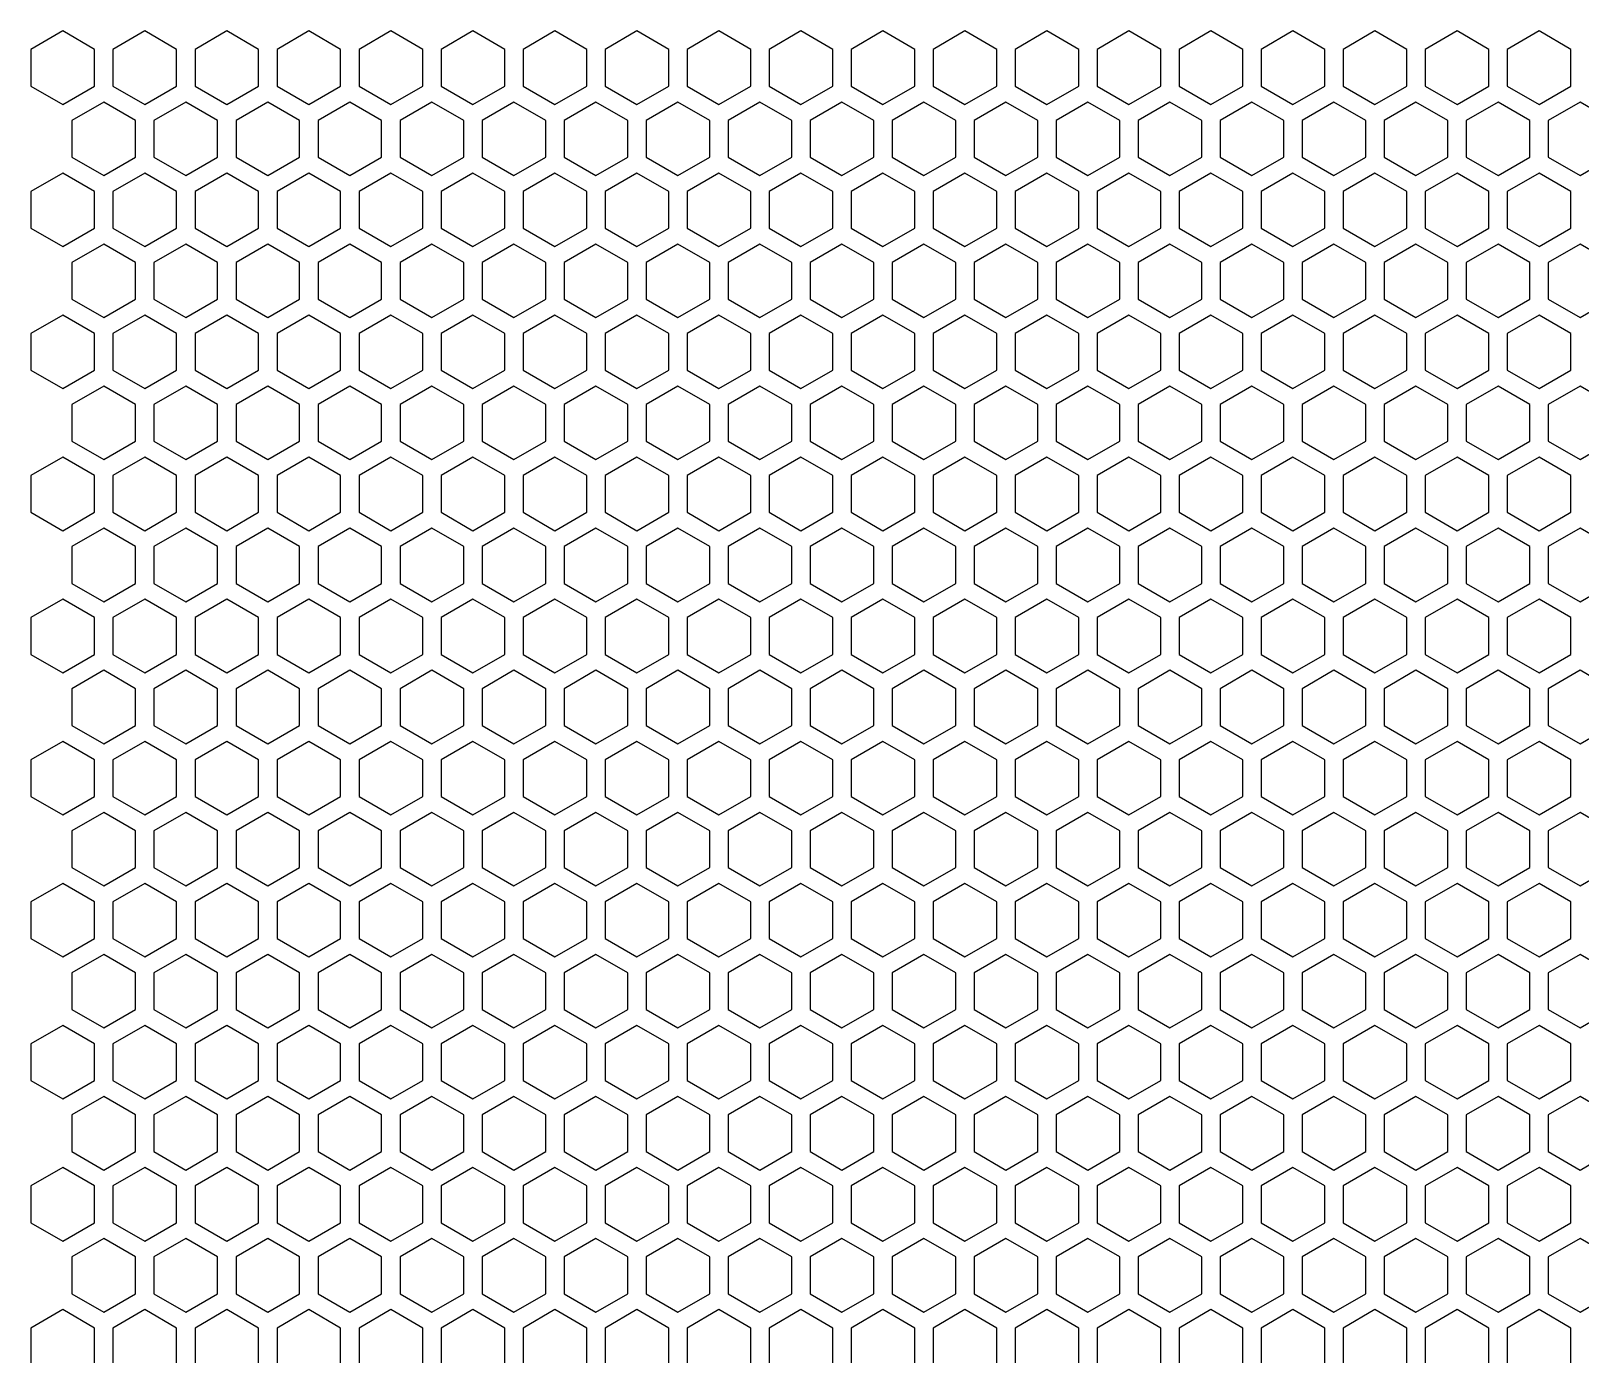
# Model space of a CAD drawing. Header units: millimetres. Extents: x -2 to 334, y -2 to 288.
# Drawn here: x -1.7 to 82.6, y 216.1 to 288.1 of the extents above; entities that cross this region are included whole.
import ezdxf

# ---------------------------------------------------------------- set-up
doc = ezdxf.new("R2010")
doc.units = ezdxf.units.MM
doc.layers.get('0').update_dxf_attribs({"linetype": 'CONTINUOUS'})

msp = doc.modelspace()

# ---------------------------------------------------------------- linework, layer by layer
for points in [[(1.732051, 287.08588), (0, 288.08588), (-1.732051, 287.08588), (-1.732051, 285.08588), (0, 284.08588), (1.732051, 285.08588)], [(6.196152, 287.08588), (4.464102, 288.08588), (2.732051, 287.08588), (2.732051, 285.08588), (4.464102, 284.08588), (6.196152, 285.08588)], [(10.660254, 287.08588), (8.928203, 288.08588), (7.196152, 287.08588), (7.196152, 285.08588), (8.928203, 284.08588), (10.660254, 285.08588)], [(15.124356, 287.08588), (13.392305, 288.08588), (11.660254, 287.08588), (11.660254, 285.08588), (13.392305, 284.08588), (15.124356, 285.08588)], [(19.588457, 287.08588), (17.856406, 288.08588), (16.124356, 287.08588), (16.124356, 285.08588), (17.856406, 284.08588), (19.588457, 285.08588)], [(24.052559, 287.08588), (22.320508, 288.08588), (20.588457, 287.08588), (20.588457, 285.08588), (22.320508, 284.08588), (24.052559, 285.08588)], [(28.51666, 287.08588), (26.78461, 288.08588), (25.052559, 287.08588), (25.052559, 285.08588), (26.78461, 284.08588), (28.51666, 285.08588)], [(32.980762, 287.08588), (31.248711, 288.08588), (29.51666, 287.08588), (29.51666, 285.08588), (31.248711, 284.08588), (32.980762, 285.08588)], [(37.444864, 287.08588), (35.712813, 288.08588), (33.980762, 287.08588), (33.980762, 285.08588), (35.712813, 284.08588), (37.444864, 285.08588)], [(41.908965, 287.08588), (40.176915, 288.08588), (38.444864, 287.08588), (38.444864, 285.08588), (40.176915, 284.08588), (41.908965, 285.08588)], [(46.373067, 287.08588), (44.641016, 288.08588), (42.908965, 287.08588), (42.908965, 285.08588), (44.641016, 284.08588), (46.373067, 285.08588)], [(50.837169, 287.08588), (49.105118, 288.08588), (47.373067, 287.08588), (47.373067, 285.08588), (49.105118, 284.08588), (50.837169, 285.08588)], [(55.30127, 287.08588), (53.569219, 288.08588), (51.837169, 287.08588), (51.837169, 285.08588), (53.569219, 284.08588), (55.30127, 285.08588)], [(59.765372, 287.08588), (58.033321, 288.08588), (56.30127, 287.08588), (56.30127, 285.08588), (58.033321, 284.08588), (59.765372, 285.08588)], [(64.229473, 287.08588), (62.497423, 288.08588), (60.765372, 287.08588), (60.765372, 285.08588), (62.497423, 284.08588), (64.229473, 285.08588)], [(68.693575, 287.08588), (66.961524, 288.08588), (65.229473, 287.08588), (65.229473, 285.08588), (66.961524, 284.08588), (68.693575, 285.08588)], [(73.157677, 287.08588), (71.425626, 288.08588), (69.693575, 287.08588), (69.693575, 285.08588), (71.425626, 284.08588), (73.157677, 285.08588)], [(77.621778, 287.08588), (75.889727, 288.08588), (74.157677, 287.08588), (74.157677, 285.08588), (75.889727, 284.08588), (77.621778, 285.08588)], [(82.08588, 287.08588), (80.353829, 288.08588), (78.621778, 287.08588), (78.621778, 285.08588), (80.353829, 284.08588), (82.08588, 285.08588)], [(3.964102, 283.219854), (2.232051, 284.219854), (0.5, 283.219854), (0.5, 281.219854), (2.232051, 280.219854), (3.964102, 281.219854)], [(8.428203, 283.219854), (6.696152, 284.219854), (4.964102, 283.219854), (4.964102, 281.219854), (6.696152, 280.219854), (8.428203, 281.219854)], [(12.892305, 283.219854), (11.160254, 284.219854), (9.428203, 283.219854), (9.428203, 281.219854), (11.160254, 280.219854), (12.892305, 281.219854)], [(17.356406, 283.219854), (15.624356, 284.219854), (13.892305, 283.219854), (13.892305, 281.219854), (15.624356, 280.219854), (17.356406, 281.219854)], [(21.820508, 283.219854), (20.088457, 284.219854), (18.356406, 283.219854), (18.356406, 281.219854), (20.088457, 280.219854), (21.820508, 281.219854)], [(26.28461, 283.219854), (24.552559, 284.219854), (22.820508, 283.219854), (22.820508, 281.219854), (24.552559, 280.219854), (26.28461, 281.219854)], [(30.748711, 283.219854), (29.01666, 284.219854), (27.28461, 283.219854), (27.28461, 281.219854), (29.01666, 280.219854), (30.748711, 281.219854)], [(35.212813, 283.219854), (33.480762, 284.219854), (31.748711, 283.219854), (31.748711, 281.219854), (33.480762, 280.219854), (35.212813, 281.219854)], [(39.676915, 283.219854), (37.944864, 284.219854), (36.212813, 283.219854), (36.212813, 281.219854), (37.944864, 280.219854), (39.676915, 281.219854)], [(44.141016, 283.219854), (42.408965, 284.219854), (40.676915, 283.219854), (40.676915, 281.219854), (42.408965, 280.219854), (44.141016, 281.219854)], [(48.605118, 283.219854), (46.873067, 284.219854), (45.141016, 283.219854), (45.141016, 281.219854), (46.873067, 280.219854), (48.605118, 281.219854)], [(53.069219, 283.219854), (51.337169, 284.219854), (49.605118, 283.219854), (49.605118, 281.219854), (51.337169, 280.219854), (53.069219, 281.219854)], [(57.533321, 283.219854), (55.80127, 284.219854), (54.069219, 283.219854), (54.069219, 281.219854), (55.80127, 280.219854), (57.533321, 281.219854)], [(61.997423, 283.219854), (60.265372, 284.219854), (58.533321, 283.219854), (58.533321, 281.219854), (60.265372, 280.219854), (61.997423, 281.219854)], [(66.461524, 283.219854), (64.729473, 284.219854), (62.997423, 283.219854), (62.997423, 281.219854), (64.729473, 280.219854), (66.461524, 281.219854)], [(70.925626, 283.219854), (69.193575, 284.219854), (67.461524, 283.219854), (67.461524, 281.219854), (69.193575, 280.219854), (70.925626, 281.219854)], [(75.389727, 283.219854), (73.657677, 284.219854), (71.925626, 283.219854), (71.925626, 281.219854), (73.657677, 280.219854), (75.389727, 281.219854)], [(79.853829, 283.219854), (78.121778, 284.219854), (76.389727, 283.219854), (76.389727, 281.219854), (78.121778, 280.219854), (79.853829, 281.219854)], [(84.317931, 283.219854), (82.58588, 284.219854), (80.853829, 283.219854), (80.853829, 281.219854), (82.58588, 280.219854), (84.317931, 281.219854)], [(1.732051, 279.353829), (0, 280.353829), (-1.732051, 279.353829), (-1.732051, 277.353829), (0, 276.353829), (1.732051, 277.353829)], [(6.196152, 279.353829), (4.464102, 280.353829), (2.732051, 279.353829), (2.732051, 277.353829), (4.464102, 276.353829), (6.196152, 277.353829)], [(10.660254, 279.353829), (8.928203, 280.353829), (7.196152, 279.353829), (7.196152, 277.353829), (8.928203, 276.353829), (10.660254, 277.353829)], [(15.124356, 279.353829), (13.392305, 280.353829), (11.660254, 279.353829), (11.660254, 277.353829), (13.392305, 276.353829), (15.124356, 277.353829)], [(19.588457, 279.353829), (17.856406, 280.353829), (16.124356, 279.353829), (16.124356, 277.353829), (17.856406, 276.353829), (19.588457, 277.353829)], [(24.052559, 279.353829), (22.320508, 280.353829), (20.588457, 279.353829), (20.588457, 277.353829), (22.320508, 276.353829), (24.052559, 277.353829)], [(28.51666, 279.353829), (26.78461, 280.353829), (25.052559, 279.353829), (25.052559, 277.353829), (26.78461, 276.353829), (28.51666, 277.353829)], [(32.980762, 279.353829), (31.248711, 280.353829), (29.51666, 279.353829), (29.51666, 277.353829), (31.248711, 276.353829), (32.980762, 277.353829)], [(37.444864, 279.353829), (35.712813, 280.353829), (33.980762, 279.353829), (33.980762, 277.353829), (35.712813, 276.353829), (37.444864, 277.353829)], [(41.908965, 279.353829), (40.176915, 280.353829), (38.444864, 279.353829), (38.444864, 277.353829), (40.176915, 276.353829), (41.908965, 277.353829)], [(46.373067, 279.353829), (44.641016, 280.353829), (42.908965, 279.353829), (42.908965, 277.353829), (44.641016, 276.353829), (46.373067, 277.353829)], [(50.837169, 279.353829), (49.105118, 280.353829), (47.373067, 279.353829), (47.373067, 277.353829), (49.105118, 276.353829), (50.837169, 277.353829)], [(55.30127, 279.353829), (53.569219, 280.353829), (51.837169, 279.353829), (51.837169, 277.353829), (53.569219, 276.353829), (55.30127, 277.353829)], [(59.765372, 279.353829), (58.033321, 280.353829), (56.30127, 279.353829), (56.30127, 277.353829), (58.033321, 276.353829), (59.765372, 277.353829)], [(64.229473, 279.353829), (62.497423, 280.353829), (60.765372, 279.353829), (60.765372, 277.353829), (62.497423, 276.353829), (64.229473, 277.353829)], [(68.693575, 279.353829), (66.961524, 280.353829), (65.229473, 279.353829), (65.229473, 277.353829), (66.961524, 276.353829), (68.693575, 277.353829)], [(73.157677, 279.353829), (71.425626, 280.353829), (69.693575, 279.353829), (69.693575, 277.353829), (71.425626, 276.353829), (73.157677, 277.353829)], [(77.621778, 279.353829), (75.889727, 280.353829), (74.157677, 279.353829), (74.157677, 277.353829), (75.889727, 276.353829), (77.621778, 277.353829)], [(82.08588, 279.353829), (80.353829, 280.353829), (78.621778, 279.353829), (78.621778, 277.353829), (80.353829, 276.353829), (82.08588, 277.353829)], [(3.964102, 275.487804), (2.232051, 276.487804), (0.5, 275.487804), (0.5, 273.487804), (2.232051, 272.487804), (3.964102, 273.487804)], [(8.428203, 275.487804), (6.696152, 276.487804), (4.964102, 275.487804), (4.964102, 273.487804), (6.696152, 272.487804), (8.428203, 273.487804)], [(12.892305, 275.487804), (11.160254, 276.487804), (9.428203, 275.487804), (9.428203, 273.487804), (11.160254, 272.487804), (12.892305, 273.487804)], [(17.356406, 275.487804), (15.624356, 276.487804), (13.892305, 275.487804), (13.892305, 273.487804), (15.624356, 272.487804), (17.356406, 273.487804)], [(21.820508, 275.487804), (20.088457, 276.487804), (18.356406, 275.487804), (18.356406, 273.487804), (20.088457, 272.487804), (21.820508, 273.487804)], [(26.28461, 275.487804), (24.552559, 276.487804), (22.820508, 275.487804), (22.820508, 273.487804), (24.552559, 272.487804), (26.28461, 273.487804)], [(30.748711, 275.487804), (29.01666, 276.487804), (27.28461, 275.487804), (27.28461, 273.487804), (29.01666, 272.487804), (30.748711, 273.487804)], [(35.212813, 275.487804), (33.480762, 276.487804), (31.748711, 275.487804), (31.748711, 273.487804), (33.480762, 272.487804), (35.212813, 273.487804)], [(39.676915, 275.487804), (37.944864, 276.487804), (36.212813, 275.487804), (36.212813, 273.487804), (37.944864, 272.487804), (39.676915, 273.487804)], [(44.141016, 275.487804), (42.408965, 276.487804), (40.676915, 275.487804), (40.676915, 273.487804), (42.408965, 272.487804), (44.141016, 273.487804)], [(48.605118, 275.487804), (46.873067, 276.487804), (45.141016, 275.487804), (45.141016, 273.487804), (46.873067, 272.487804), (48.605118, 273.487804)], [(53.069219, 275.487804), (51.337169, 276.487804), (49.605118, 275.487804), (49.605118, 273.487804), (51.337169, 272.487804), (53.069219, 273.487804)], [(57.533321, 275.487804), (55.80127, 276.487804), (54.069219, 275.487804), (54.069219, 273.487804), (55.80127, 272.487804), (57.533321, 273.487804)], [(61.997423, 275.487804), (60.265372, 276.487804), (58.533321, 275.487804), (58.533321, 273.487804), (60.265372, 272.487804), (61.997423, 273.487804)], [(66.461524, 275.487804), (64.729473, 276.487804), (62.997423, 275.487804), (62.997423, 273.487804), (64.729473, 272.487804), (66.461524, 273.487804)], [(70.925626, 275.487804), (69.193575, 276.487804), (67.461524, 275.487804), (67.461524, 273.487804), (69.193575, 272.487804), (70.925626, 273.487804)], [(75.389727, 275.487804), (73.657677, 276.487804), (71.925626, 275.487804), (71.925626, 273.487804), (73.657677, 272.487804), (75.389727, 273.487804)], [(79.853829, 275.487804), (78.121778, 276.487804), (76.389727, 275.487804), (76.389727, 273.487804), (78.121778, 272.487804), (79.853829, 273.487804)], [(84.317931, 275.487804), (82.58588, 276.487804), (80.853829, 275.487804), (80.853829, 273.487804), (82.58588, 272.487804), (84.317931, 273.487804)], [(1.732051, 271.621778), (0, 272.621778), (-1.732051, 271.621778), (-1.732051, 269.621778), (0, 268.621778), (1.732051, 269.621778)], [(6.196152, 271.621778), (4.464102, 272.621778), (2.732051, 271.621778), (2.732051, 269.621778), (4.464102, 268.621778), (6.196152, 269.621778)], [(10.660254, 271.621778), (8.928203, 272.621778), (7.196152, 271.621778), (7.196152, 269.621778), (8.928203, 268.621778), (10.660254, 269.621778)], [(15.124356, 271.621778), (13.392305, 272.621778), (11.660254, 271.621778), (11.660254, 269.621778), (13.392305, 268.621778), (15.124356, 269.621778)], [(19.588457, 271.621778), (17.856406, 272.621778), (16.124356, 271.621778), (16.124356, 269.621778), (17.856406, 268.621778), (19.588457, 269.621778)], [(24.052559, 271.621778), (22.320508, 272.621778), (20.588457, 271.621778), (20.588457, 269.621778), (22.320508, 268.621778), (24.052559, 269.621778)], [(28.51666, 271.621778), (26.78461, 272.621778), (25.052559, 271.621778), (25.052559, 269.621778), (26.78461, 268.621778), (28.51666, 269.621778)], [(32.980762, 271.621778), (31.248711, 272.621778), (29.51666, 271.621778), (29.51666, 269.621778), (31.248711, 268.621778), (32.980762, 269.621778)], [(37.444864, 271.621778), (35.712813, 272.621778), (33.980762, 271.621778), (33.980762, 269.621778), (35.712813, 268.621778), (37.444864, 269.621778)], [(41.908965, 271.621778), (40.176915, 272.621778), (38.444864, 271.621778), (38.444864, 269.621778), (40.176915, 268.621778), (41.908965, 269.621778)], [(46.373067, 271.621778), (44.641016, 272.621778), (42.908965, 271.621778), (42.908965, 269.621778), (44.641016, 268.621778), (46.373067, 269.621778)], [(50.837169, 271.621778), (49.105118, 272.621778), (47.373067, 271.621778), (47.373067, 269.621778), (49.105118, 268.621778), (50.837169, 269.621778)], [(55.30127, 271.621778), (53.569219, 272.621778), (51.837169, 271.621778), (51.837169, 269.621778), (53.569219, 268.621778), (55.30127, 269.621778)], [(59.765372, 271.621778), (58.033321, 272.621778), (56.30127, 271.621778), (56.30127, 269.621778), (58.033321, 268.621778), (59.765372, 269.621778)], [(64.229473, 271.621778), (62.497423, 272.621778), (60.765372, 271.621778), (60.765372, 269.621778), (62.497423, 268.621778), (64.229473, 269.621778)], [(68.693575, 271.621778), (66.961524, 272.621778), (65.229473, 271.621778), (65.229473, 269.621778), (66.961524, 268.621778), (68.693575, 269.621778)], [(73.157677, 271.621778), (71.425626, 272.621778), (69.693575, 271.621778), (69.693575, 269.621778), (71.425626, 268.621778), (73.157677, 269.621778)], [(77.621778, 271.621778), (75.889727, 272.621778), (74.157677, 271.621778), (74.157677, 269.621778), (75.889727, 268.621778), (77.621778, 269.621778)], [(82.08588, 271.621778), (80.353829, 272.621778), (78.621778, 271.621778), (78.621778, 269.621778), (80.353829, 268.621778), (82.08588, 269.621778)], [(3.964102, 267.755753), (2.232051, 268.755753), (0.5, 267.755753), (0.5, 265.755753), (2.232051, 264.755753), (3.964102, 265.755753)], [(8.428203, 267.755753), (6.696152, 268.755753), (4.964102, 267.755753), (4.964102, 265.755753), (6.696152, 264.755753), (8.428203, 265.755753)], [(12.892305, 267.755753), (11.160254, 268.755753), (9.428203, 267.755753), (9.428203, 265.755753), (11.160254, 264.755753), (12.892305, 265.755753)], [(17.356406, 267.755753), (15.624356, 268.755753), (13.892305, 267.755753), (13.892305, 265.755753), (15.624356, 264.755753), (17.356406, 265.755753)], [(21.820508, 267.755753), (20.088457, 268.755753), (18.356406, 267.755753), (18.356406, 265.755753), (20.088457, 264.755753), (21.820508, 265.755753)], [(26.28461, 267.755753), (24.552559, 268.755753), (22.820508, 267.755753), (22.820508, 265.755753), (24.552559, 264.755753), (26.28461, 265.755753)], [(30.748711, 267.755753), (29.01666, 268.755753), (27.28461, 267.755753), (27.28461, 265.755753), (29.01666, 264.755753), (30.748711, 265.755753)], [(35.212813, 267.755753), (33.480762, 268.755753), (31.748711, 267.755753), (31.748711, 265.755753), (33.480762, 264.755753), (35.212813, 265.755753)], [(39.676915, 267.755753), (37.944864, 268.755753), (36.212813, 267.755753), (36.212813, 265.755753), (37.944864, 264.755753), (39.676915, 265.755753)], [(44.141016, 267.755753), (42.408965, 268.755753), (40.676915, 267.755753), (40.676915, 265.755753), (42.408965, 264.755753), (44.141016, 265.755753)], [(48.605118, 267.755753), (46.873067, 268.755753), (45.141016, 267.755753), (45.141016, 265.755753), (46.873067, 264.755753), (48.605118, 265.755753)], [(53.069219, 267.755753), (51.337169, 268.755753), (49.605118, 267.755753), (49.605118, 265.755753), (51.337169, 264.755753), (53.069219, 265.755753)], [(57.533321, 267.755753), (55.80127, 268.755753), (54.069219, 267.755753), (54.069219, 265.755753), (55.80127, 264.755753), (57.533321, 265.755753)], [(61.997423, 267.755753), (60.265372, 268.755753), (58.533321, 267.755753), (58.533321, 265.755753), (60.265372, 264.755753), (61.997423, 265.755753)], [(66.461524, 267.755753), (64.729473, 268.755753), (62.997423, 267.755753), (62.997423, 265.755753), (64.729473, 264.755753), (66.461524, 265.755753)], [(70.925626, 267.755753), (69.193575, 268.755753), (67.461524, 267.755753), (67.461524, 265.755753), (69.193575, 264.755753), (70.925626, 265.755753)], [(75.389727, 267.755753), (73.657677, 268.755753), (71.925626, 267.755753), (71.925626, 265.755753), (73.657677, 264.755753), (75.389727, 265.755753)], [(79.853829, 267.755753), (78.121778, 268.755753), (76.389727, 267.755753), (76.389727, 265.755753), (78.121778, 264.755753), (79.853829, 265.755753)], [(84.317931, 267.755753), (82.58588, 268.755753), (80.853829, 267.755753), (80.853829, 265.755753), (82.58588, 264.755753), (84.317931, 265.755753)], [(1.732051, 263.889727), (0, 264.889727), (-1.732051, 263.889727), (-1.732051, 261.889727), (0, 260.889727), (1.732051, 261.889727)], [(6.196152, 263.889727), (4.464102, 264.889727), (2.732051, 263.889727), (2.732051, 261.889727), (4.464102, 260.889727), (6.196152, 261.889727)], [(10.660254, 263.889727), (8.928203, 264.889727), (7.196152, 263.889727), (7.196152, 261.889727), (8.928203, 260.889727), (10.660254, 261.889727)], [(15.124356, 263.889727), (13.392305, 264.889727), (11.660254, 263.889727), (11.660254, 261.889727), (13.392305, 260.889727), (15.124356, 261.889727)], [(19.588457, 263.889727), (17.856406, 264.889727), (16.124356, 263.889727), (16.124356, 261.889727), (17.856406, 260.889727), (19.588457, 261.889727)], [(24.052559, 263.889727), (22.320508, 264.889727), (20.588457, 263.889727), (20.588457, 261.889727), (22.320508, 260.889727), (24.052559, 261.889727)], [(28.51666, 263.889727), (26.78461, 264.889727), (25.052559, 263.889727), (25.052559, 261.889727), (26.78461, 260.889727), (28.51666, 261.889727)], [(32.980762, 263.889727), (31.248711, 264.889727), (29.51666, 263.889727), (29.51666, 261.889727), (31.248711, 260.889727), (32.980762, 261.889727)], [(37.444864, 263.889727), (35.712813, 264.889727), (33.980762, 263.889727), (33.980762, 261.889727), (35.712813, 260.889727), (37.444864, 261.889727)], [(41.908965, 263.889727), (40.176915, 264.889727), (38.444864, 263.889727), (38.444864, 261.889727), (40.176915, 260.889727), (41.908965, 261.889727)], [(46.373067, 263.889727), (44.641016, 264.889727), (42.908965, 263.889727), (42.908965, 261.889727), (44.641016, 260.889727), (46.373067, 261.889727)], [(50.837169, 263.889727), (49.105118, 264.889727), (47.373067, 263.889727), (47.373067, 261.889727), (49.105118, 260.889727), (50.837169, 261.889727)], [(55.30127, 263.889727), (53.569219, 264.889727), (51.837169, 263.889727), (51.837169, 261.889727), (53.569219, 260.889727), (55.30127, 261.889727)], [(59.765372, 263.889727), (58.033321, 264.889727), (56.30127, 263.889727), (56.30127, 261.889727), (58.033321, 260.889727), (59.765372, 261.889727)], [(64.229473, 263.889727), (62.497423, 264.889727), (60.765372, 263.889727), (60.765372, 261.889727), (62.497423, 260.889727), (64.229473, 261.889727)], [(68.693575, 263.889727), (66.961524, 264.889727), (65.229473, 263.889727), (65.229473, 261.889727), (66.961524, 260.889727), (68.693575, 261.889727)], [(73.157677, 263.889727), (71.425626, 264.889727), (69.693575, 263.889727), (69.693575, 261.889727), (71.425626, 260.889727), (73.157677, 261.889727)], [(77.621778, 263.889727), (75.889727, 264.889727), (74.157677, 263.889727), (74.157677, 261.889727), (75.889727, 260.889727), (77.621778, 261.889727)], [(82.08588, 263.889727), (80.353829, 264.889727), (78.621778, 263.889727), (78.621778, 261.889727), (80.353829, 260.889727), (82.08588, 261.889727)], [(3.964102, 260.023702), (2.232051, 261.023702), (0.5, 260.023702), (0.5, 258.023702), (2.232051, 257.023702), (3.964102, 258.023702)], [(8.428203, 260.023702), (6.696152, 261.023702), (4.964102, 260.023702), (4.964102, 258.023702), (6.696152, 257.023702), (8.428203, 258.023702)], [(12.892305, 260.023702), (11.160254, 261.023702), (9.428203, 260.023702), (9.428203, 258.023702), (11.160254, 257.023702), (12.892305, 258.023702)], [(17.356406, 260.023702), (15.624356, 261.023702), (13.892305, 260.023702), (13.892305, 258.023702), (15.624356, 257.023702), (17.356406, 258.023702)], [(21.820508, 260.023702), (20.088457, 261.023702), (18.356406, 260.023702), (18.356406, 258.023702), (20.088457, 257.023702), (21.820508, 258.023702)], [(26.28461, 260.023702), (24.552559, 261.023702), (22.820508, 260.023702), (22.820508, 258.023702), (24.552559, 257.023702), (26.28461, 258.023702)], [(30.748711, 260.023702), (29.01666, 261.023702), (27.28461, 260.023702), (27.28461, 258.023702), (29.01666, 257.023702), (30.748711, 258.023702)], [(35.212813, 260.023702), (33.480762, 261.023702), (31.748711, 260.023702), (31.748711, 258.023702), (33.480762, 257.023702), (35.212813, 258.023702)], [(39.676915, 260.023702), (37.944864, 261.023702), (36.212813, 260.023702), (36.212813, 258.023702), (37.944864, 257.023702), (39.676915, 258.023702)], [(44.141016, 260.023702), (42.408965, 261.023702), (40.676915, 260.023702), (40.676915, 258.023702), (42.408965, 257.023702), (44.141016, 258.023702)], [(48.605118, 260.023702), (46.873067, 261.023702), (45.141016, 260.023702), (45.141016, 258.023702), (46.873067, 257.023702), (48.605118, 258.023702)], [(53.069219, 260.023702), (51.337169, 261.023702), (49.605118, 260.023702), (49.605118, 258.023702), (51.337169, 257.023702), (53.069219, 258.023702)], [(57.533321, 260.023702), (55.80127, 261.023702), (54.069219, 260.023702), (54.069219, 258.023702), (55.80127, 257.023702), (57.533321, 258.023702)], [(61.997423, 260.023702), (60.265372, 261.023702), (58.533321, 260.023702), (58.533321, 258.023702), (60.265372, 257.023702), (61.997423, 258.023702)], [(66.461524, 260.023702), (64.729473, 261.023702), (62.997423, 260.023702), (62.997423, 258.023702), (64.729473, 257.023702), (66.461524, 258.023702)], [(70.925626, 260.023702), (69.193575, 261.023702), (67.461524, 260.023702), (67.461524, 258.023702), (69.193575, 257.023702), (70.925626, 258.023702)], [(75.389727, 260.023702), (73.657677, 261.023702), (71.925626, 260.023702), (71.925626, 258.023702), (73.657677, 257.023702), (75.389727, 258.023702)], [(79.853829, 260.023702), (78.121778, 261.023702), (76.389727, 260.023702), (76.389727, 258.023702), (78.121778, 257.023702), (79.853829, 258.023702)], [(84.317931, 260.023702), (82.58588, 261.023702), (80.853829, 260.023702), (80.853829, 258.023702), (82.58588, 257.023702), (84.317931, 258.023702)], [(1.732051, 256.157677), (0, 257.157677), (-1.732051, 256.157677), (-1.732051, 254.157677), (0, 253.157677), (1.732051, 254.157677)], [(6.196152, 256.157677), (4.464102, 257.157677), (2.732051, 256.157677), (2.732051, 254.157677), (4.464102, 253.157677), (6.196152, 254.157677)], [(10.660254, 256.157677), (8.928203, 257.157677), (7.196152, 256.157677), (7.196152, 254.157677), (8.928203, 253.157677), (10.660254, 254.157677)], [(15.124356, 256.157677), (13.392305, 257.157677), (11.660254, 256.157677), (11.660254, 254.157677), (13.392305, 253.157677), (15.124356, 254.157677)], [(19.588457, 256.157677), (17.856406, 257.157677), (16.124356, 256.157677), (16.124356, 254.157677), (17.856406, 253.157677), (19.588457, 254.157677)], [(24.052559, 256.157677), (22.320508, 257.157677), (20.588457, 256.157677), (20.588457, 254.157677), (22.320508, 253.157677), (24.052559, 254.157677)], [(28.51666, 256.157677), (26.78461, 257.157677), (25.052559, 256.157677), (25.052559, 254.157677), (26.78461, 253.157677), (28.51666, 254.157677)], [(32.980762, 256.157677), (31.248711, 257.157677), (29.51666, 256.157677), (29.51666, 254.157677), (31.248711, 253.157677), (32.980762, 254.157677)], [(37.444864, 256.157677), (35.712813, 257.157677), (33.980762, 256.157677), (33.980762, 254.157677), (35.712813, 253.157677), (37.444864, 254.157677)], [(41.908965, 256.157677), (40.176915, 257.157677), (38.444864, 256.157677), (38.444864, 254.157677), (40.176915, 253.157677), (41.908965, 254.157677)], [(46.373067, 256.157677), (44.641016, 257.157677), (42.908965, 256.157677), (42.908965, 254.157677), (44.641016, 253.157677), (46.373067, 254.157677)], [(50.837169, 256.157677), (49.105118, 257.157677), (47.373067, 256.157677), (47.373067, 254.157677), (49.105118, 253.157677), (50.837169, 254.157677)], [(55.30127, 256.157677), (53.569219, 257.157677), (51.837169, 256.157677), (51.837169, 254.157677), (53.569219, 253.157677), (55.30127, 254.157677)], [(59.765372, 256.157677), (58.033321, 257.157677), (56.30127, 256.157677), (56.30127, 254.157677), (58.033321, 253.157677), (59.765372, 254.157677)], [(64.229473, 256.157677), (62.497423, 257.157677), (60.765372, 256.157677), (60.765372, 254.157677), (62.497423, 253.157677), (64.229473, 254.157677)], [(68.693575, 256.157677), (66.961524, 257.157677), (65.229473, 256.157677), (65.229473, 254.157677), (66.961524, 253.157677), (68.693575, 254.157677)], [(73.157677, 256.157677), (71.425626, 257.157677), (69.693575, 256.157677), (69.693575, 254.157677), (71.425626, 253.157677), (73.157677, 254.157677)], [(77.621778, 256.157677), (75.889727, 257.157677), (74.157677, 256.157677), (74.157677, 254.157677), (75.889727, 253.157677), (77.621778, 254.157677)], [(82.08588, 256.157677), (80.353829, 257.157677), (78.621778, 256.157677), (78.621778, 254.157677), (80.353829, 253.157677), (82.08588, 254.157677)], [(3.964102, 252.291651), (2.232051, 253.291651), (0.5, 252.291651), (0.5, 250.291651), (2.232051, 249.291651), (3.964102, 250.291651)], [(8.428203, 252.291651), (6.696152, 253.291651), (4.964102, 252.291651), (4.964102, 250.291651), (6.696152, 249.291651), (8.428203, 250.291651)], [(12.892305, 252.291651), (11.160254, 253.291651), (9.428203, 252.291651), (9.428203, 250.291651), (11.160254, 249.291651), (12.892305, 250.291651)], [(17.356406, 252.291651), (15.624356, 253.291651), (13.892305, 252.291651), (13.892305, 250.291651), (15.624356, 249.291651), (17.356406, 250.291651)], [(21.820508, 252.291651), (20.088457, 253.291651), (18.356406, 252.291651), (18.356406, 250.291651), (20.088457, 249.291651), (21.820508, 250.291651)], [(26.28461, 252.291651), (24.552559, 253.291651), (22.820508, 252.291651), (22.820508, 250.291651), (24.552559, 249.291651), (26.28461, 250.291651)], [(30.748711, 252.291651), (29.01666, 253.291651), (27.28461, 252.291651), (27.28461, 250.291651), (29.01666, 249.291651), (30.748711, 250.291651)], [(35.212813, 252.291651), (33.480762, 253.291651), (31.748711, 252.291651), (31.748711, 250.291651), (33.480762, 249.291651), (35.212813, 250.291651)], [(39.676915, 252.291651), (37.944864, 253.291651), (36.212813, 252.291651), (36.212813, 250.291651), (37.944864, 249.291651), (39.676915, 250.291651)], [(44.141016, 252.291651), (42.408965, 253.291651), (40.676915, 252.291651), (40.676915, 250.291651), (42.408965, 249.291651), (44.141016, 250.291651)], [(48.605118, 252.291651), (46.873067, 253.291651), (45.141016, 252.291651), (45.141016, 250.291651), (46.873067, 249.291651), (48.605118, 250.291651)], [(53.069219, 252.291651), (51.337169, 253.291651), (49.605118, 252.291651), (49.605118, 250.291651), (51.337169, 249.291651), (53.069219, 250.291651)], [(57.533321, 252.291651), (55.80127, 253.291651), (54.069219, 252.291651), (54.069219, 250.291651), (55.80127, 249.291651), (57.533321, 250.291651)], [(61.997423, 252.291651), (60.265372, 253.291651), (58.533321, 252.291651), (58.533321, 250.291651), (60.265372, 249.291651), (61.997423, 250.291651)], [(66.461524, 252.291651), (64.729473, 253.291651), (62.997423, 252.291651), (62.997423, 250.291651), (64.729473, 249.291651), (66.461524, 250.291651)], [(70.925626, 252.291651), (69.193575, 253.291651), (67.461524, 252.291651), (67.461524, 250.291651), (69.193575, 249.291651), (70.925626, 250.291651)], [(75.389727, 252.291651), (73.657677, 253.291651), (71.925626, 252.291651), (71.925626, 250.291651), (73.657677, 249.291651), (75.389727, 250.291651)], [(79.853829, 252.291651), (78.121778, 253.291651), (76.389727, 252.291651), (76.389727, 250.291651), (78.121778, 249.291651), (79.853829, 250.291651)], [(84.317931, 252.291651), (82.58588, 253.291651), (80.853829, 252.291651), (80.853829, 250.291651), (82.58588, 249.291651), (84.317931, 250.291651)], [(1.732051, 248.425626), (0, 249.425626), (-1.732051, 248.425626), (-1.732051, 246.425626), (0, 245.425626), (1.732051, 246.425626)], [(6.196152, 248.425626), (4.464102, 249.425626), (2.732051, 248.425626), (2.732051, 246.425626), (4.464102, 245.425626), (6.196152, 246.425626)], [(10.660254, 248.425626), (8.928203, 249.425626), (7.196152, 248.425626), (7.196152, 246.425626), (8.928203, 245.425626), (10.660254, 246.425626)], [(15.124356, 248.425626), (13.392305, 249.425626), (11.660254, 248.425626), (11.660254, 246.425626), (13.392305, 245.425626), (15.124356, 246.425626)], [(19.588457, 248.425626), (17.856406, 249.425626), (16.124356, 248.425626), (16.124356, 246.425626), (17.856406, 245.425626), (19.588457, 246.425626)], [(24.052559, 248.425626), (22.320508, 249.425626), (20.588457, 248.425626), (20.588457, 246.425626), (22.320508, 245.425626), (24.052559, 246.425626)], [(28.51666, 248.425626), (26.78461, 249.425626), (25.052559, 248.425626), (25.052559, 246.425626), (26.78461, 245.425626), (28.51666, 246.425626)], [(32.980762, 248.425626), (31.248711, 249.425626), (29.51666, 248.425626), (29.51666, 246.425626), (31.248711, 245.425626), (32.980762, 246.425626)], [(37.444864, 248.425626), (35.712813, 249.425626), (33.980762, 248.425626), (33.980762, 246.425626), (35.712813, 245.425626), (37.444864, 246.425626)], [(41.908965, 248.425626), (40.176915, 249.425626), (38.444864, 248.425626), (38.444864, 246.425626), (40.176915, 245.425626), (41.908965, 246.425626)], [(46.373067, 248.425626), (44.641016, 249.425626), (42.908965, 248.425626), (42.908965, 246.425626), (44.641016, 245.425626), (46.373067, 246.425626)], [(50.837169, 248.425626), (49.105118, 249.425626), (47.373067, 248.425626), (47.373067, 246.425626), (49.105118, 245.425626), (50.837169, 246.425626)], [(55.30127, 248.425626), (53.569219, 249.425626), (51.837169, 248.425626), (51.837169, 246.425626), (53.569219, 245.425626), (55.30127, 246.425626)], [(59.765372, 248.425626), (58.033321, 249.425626), (56.30127, 248.425626), (56.30127, 246.425626), (58.033321, 245.425626), (59.765372, 246.425626)], [(64.229473, 248.425626), (62.497423, 249.425626), (60.765372, 248.425626), (60.765372, 246.425626), (62.497423, 245.425626), (64.229473, 246.425626)], [(68.693575, 248.425626), (66.961524, 249.425626), (65.229473, 248.425626), (65.229473, 246.425626), (66.961524, 245.425626), (68.693575, 246.425626)], [(73.157677, 248.425626), (71.425626, 249.425626), (69.693575, 248.425626), (69.693575, 246.425626), (71.425626, 245.425626), (73.157677, 246.425626)], [(77.621778, 248.425626), (75.889727, 249.425626), (74.157677, 248.425626), (74.157677, 246.425626), (75.889727, 245.425626), (77.621778, 246.425626)], [(82.08588, 248.425626), (80.353829, 249.425626), (78.621778, 248.425626), (78.621778, 246.425626), (80.353829, 245.425626), (82.08588, 246.425626)], [(3.964102, 244.5596), (2.232051, 245.5596), (0.5, 244.5596), (0.5, 242.5596), (2.232051, 241.5596), (3.964102, 242.5596)], [(8.428203, 244.5596), (6.696152, 245.5596), (4.964102, 244.5596), (4.964102, 242.5596), (6.696152, 241.5596), (8.428203, 242.5596)], [(12.892305, 244.5596), (11.160254, 245.5596), (9.428203, 244.5596), (9.428203, 242.5596), (11.160254, 241.5596), (12.892305, 242.5596)], [(17.356406, 244.5596), (15.624356, 245.5596), (13.892305, 244.5596), (13.892305, 242.5596), (15.624356, 241.5596), (17.356406, 242.5596)], [(21.820508, 244.5596), (20.088457, 245.5596), (18.356406, 244.5596), (18.356406, 242.5596), (20.088457, 241.5596), (21.820508, 242.5596)], [(26.28461, 244.5596), (24.552559, 245.5596), (22.820508, 244.5596), (22.820508, 242.5596), (24.552559, 241.5596), (26.28461, 242.5596)], [(30.748711, 244.5596), (29.01666, 245.5596), (27.28461, 244.5596), (27.28461, 242.5596), (29.01666, 241.5596), (30.748711, 242.5596)], [(35.212813, 244.5596), (33.480762, 245.5596), (31.748711, 244.5596), (31.748711, 242.5596), (33.480762, 241.5596), (35.212813, 242.5596)], [(39.676915, 244.5596), (37.944864, 245.5596), (36.212813, 244.5596), (36.212813, 242.5596), (37.944864, 241.5596), (39.676915, 242.5596)], [(44.141016, 244.5596), (42.408965, 245.5596), (40.676915, 244.5596), (40.676915, 242.5596), (42.408965, 241.5596), (44.141016, 242.5596)], [(48.605118, 244.5596), (46.873067, 245.5596), (45.141016, 244.5596), (45.141016, 242.5596), (46.873067, 241.5596), (48.605118, 242.5596)], [(53.069219, 244.5596), (51.337169, 245.5596), (49.605118, 244.5596), (49.605118, 242.5596), (51.337169, 241.5596), (53.069219, 242.5596)], [(57.533321, 244.5596), (55.80127, 245.5596), (54.069219, 244.5596), (54.069219, 242.5596), (55.80127, 241.5596), (57.533321, 242.5596)], [(61.997423, 244.5596), (60.265372, 245.5596), (58.533321, 244.5596), (58.533321, 242.5596), (60.265372, 241.5596), (61.997423, 242.5596)], [(66.461524, 244.5596), (64.729473, 245.5596), (62.997423, 244.5596), (62.997423, 242.5596), (64.729473, 241.5596), (66.461524, 242.5596)], [(70.925626, 244.5596), (69.193575, 245.5596), (67.461524, 244.5596), (67.461524, 242.5596), (69.193575, 241.5596), (70.925626, 242.5596)], [(75.389727, 244.5596), (73.657677, 245.5596), (71.925626, 244.5596), (71.925626, 242.5596), (73.657677, 241.5596), (75.389727, 242.5596)], [(79.853829, 244.5596), (78.121778, 245.5596), (76.389727, 244.5596), (76.389727, 242.5596), (78.121778, 241.5596), (79.853829, 242.5596)], [(84.317931, 244.5596), (82.58588, 245.5596), (80.853829, 244.5596), (80.853829, 242.5596), (82.58588, 241.5596), (84.317931, 242.5596)], [(1.732051, 240.693575), (0, 241.693575), (-1.732051, 240.693575), (-1.732051, 238.693575), (0, 237.693575), (1.732051, 238.693575)], [(6.196152, 240.693575), (4.464102, 241.693575), (2.732051, 240.693575), (2.732051, 238.693575), (4.464102, 237.693575), (6.196152, 238.693575)], [(10.660254, 240.693575), (8.928203, 241.693575), (7.196152, 240.693575), (7.196152, 238.693575), (8.928203, 237.693575), (10.660254, 238.693575)], [(15.124356, 240.693575), (13.392305, 241.693575), (11.660254, 240.693575), (11.660254, 238.693575), (13.392305, 237.693575), (15.124356, 238.693575)], [(19.588457, 240.693575), (17.856406, 241.693575), (16.124356, 240.693575), (16.124356, 238.693575), (17.856406, 237.693575), (19.588457, 238.693575)], [(24.052559, 240.693575), (22.320508, 241.693575), (20.588457, 240.693575), (20.588457, 238.693575), (22.320508, 237.693575), (24.052559, 238.693575)], [(28.51666, 240.693575), (26.78461, 241.693575), (25.052559, 240.693575), (25.052559, 238.693575), (26.78461, 237.693575), (28.51666, 238.693575)], [(32.980762, 240.693575), (31.248711, 241.693575), (29.51666, 240.693575), (29.51666, 238.693575), (31.248711, 237.693575), (32.980762, 238.693575)], [(37.444864, 240.693575), (35.712813, 241.693575), (33.980762, 240.693575), (33.980762, 238.693575), (35.712813, 237.693575), (37.444864, 238.693575)], [(41.908965, 240.693575), (40.176915, 241.693575), (38.444864, 240.693575), (38.444864, 238.693575), (40.176915, 237.693575), (41.908965, 238.693575)], [(46.373067, 240.693575), (44.641016, 241.693575), (42.908965, 240.693575), (42.908965, 238.693575), (44.641016, 237.693575), (46.373067, 238.693575)], [(50.837169, 240.693575), (49.105118, 241.693575), (47.373067, 240.693575), (47.373067, 238.693575), (49.105118, 237.693575), (50.837169, 238.693575)], [(55.30127, 240.693575), (53.569219, 241.693575), (51.837169, 240.693575), (51.837169, 238.693575), (53.569219, 237.693575), (55.30127, 238.693575)], [(59.765372, 240.693575), (58.033321, 241.693575), (56.30127, 240.693575), (56.30127, 238.693575), (58.033321, 237.693575), (59.765372, 238.693575)], [(64.229473, 240.693575), (62.497423, 241.693575), (60.765372, 240.693575), (60.765372, 238.693575), (62.497423, 237.693575), (64.229473, 238.693575)], [(68.693575, 240.693575), (66.961524, 241.693575), (65.229473, 240.693575), (65.229473, 238.693575), (66.961524, 237.693575), (68.693575, 238.693575)], [(73.157677, 240.693575), (71.425626, 241.693575), (69.693575, 240.693575), (69.693575, 238.693575), (71.425626, 237.693575), (73.157677, 238.693575)], [(77.621778, 240.693575), (75.889727, 241.693575), (74.157677, 240.693575), (74.157677, 238.693575), (75.889727, 237.693575), (77.621778, 238.693575)], [(82.08588, 240.693575), (80.353829, 241.693575), (78.621778, 240.693575), (78.621778, 238.693575), (80.353829, 237.693575), (82.08588, 238.693575)], [(3.964102, 236.82755), (2.232051, 237.82755), (0.5, 236.82755), (0.5, 234.82755), (2.232051, 233.82755), (3.964102, 234.82755)], [(8.428203, 236.82755), (6.696152, 237.82755), (4.964102, 236.82755), (4.964102, 234.82755), (6.696152, 233.82755), (8.428203, 234.82755)], [(12.892305, 236.82755), (11.160254, 237.82755), (9.428203, 236.82755), (9.428203, 234.82755), (11.160254, 233.82755), (12.892305, 234.82755)], [(17.356406, 236.82755), (15.624356, 237.82755), (13.892305, 236.82755), (13.892305, 234.82755), (15.624356, 233.82755), (17.356406, 234.82755)], [(21.820508, 236.82755), (20.088457, 237.82755), (18.356406, 236.82755), (18.356406, 234.82755), (20.088457, 233.82755), (21.820508, 234.82755)], [(26.28461, 236.82755), (24.552559, 237.82755), (22.820508, 236.82755), (22.820508, 234.82755), (24.552559, 233.82755), (26.28461, 234.82755)], [(30.748711, 236.82755), (29.01666, 237.82755), (27.28461, 236.82755), (27.28461, 234.82755), (29.01666, 233.82755), (30.748711, 234.82755)], [(35.212813, 236.82755), (33.480762, 237.82755), (31.748711, 236.82755), (31.748711, 234.82755), (33.480762, 233.82755), (35.212813, 234.82755)], [(39.676915, 236.82755), (37.944864, 237.82755), (36.212813, 236.82755), (36.212813, 234.82755), (37.944864, 233.82755), (39.676915, 234.82755)], [(44.141016, 236.82755), (42.408965, 237.82755), (40.676915, 236.82755), (40.676915, 234.82755), (42.408965, 233.82755), (44.141016, 234.82755)], [(48.605118, 236.82755), (46.873067, 237.82755), (45.141016, 236.82755), (45.141016, 234.82755), (46.873067, 233.82755), (48.605118, 234.82755)], [(53.069219, 236.82755), (51.337169, 237.82755), (49.605118, 236.82755), (49.605118, 234.82755), (51.337169, 233.82755), (53.069219, 234.82755)], [(57.533321, 236.82755), (55.80127, 237.82755), (54.069219, 236.82755), (54.069219, 234.82755), (55.80127, 233.82755), (57.533321, 234.82755)], [(61.997423, 236.82755), (60.265372, 237.82755), (58.533321, 236.82755), (58.533321, 234.82755), (60.265372, 233.82755), (61.997423, 234.82755)], [(66.461524, 236.82755), (64.729473, 237.82755), (62.997423, 236.82755), (62.997423, 234.82755), (64.729473, 233.82755), (66.461524, 234.82755)], [(70.925626, 236.82755), (69.193575, 237.82755), (67.461524, 236.82755), (67.461524, 234.82755), (69.193575, 233.82755), (70.925626, 234.82755)], [(75.389727, 236.82755), (73.657677, 237.82755), (71.925626, 236.82755), (71.925626, 234.82755), (73.657677, 233.82755), (75.389727, 234.82755)], [(79.853829, 236.82755), (78.121778, 237.82755), (76.389727, 236.82755), (76.389727, 234.82755), (78.121778, 233.82755), (79.853829, 234.82755)], [(84.317931, 236.82755), (82.58588, 237.82755), (80.853829, 236.82755), (80.853829, 234.82755), (82.58588, 233.82755), (84.317931, 234.82755)], [(1.732051, 232.961524), (0, 233.961524), (-1.732051, 232.961524), (-1.732051, 230.961524), (0, 229.961524), (1.732051, 230.961524)], [(6.196152, 232.961524), (4.464102, 233.961524), (2.732051, 232.961524), (2.732051, 230.961524), (4.464102, 229.961524), (6.196152, 230.961524)], [(10.660254, 232.961524), (8.928203, 233.961524), (7.196152, 232.961524), (7.196152, 230.961524), (8.928203, 229.961524), (10.660254, 230.961524)], [(15.124356, 232.961524), (13.392305, 233.961524), (11.660254, 232.961524), (11.660254, 230.961524), (13.392305, 229.961524), (15.124356, 230.961524)], [(19.588457, 232.961524), (17.856406, 233.961524), (16.124356, 232.961524), (16.124356, 230.961524), (17.856406, 229.961524), (19.588457, 230.961524)], [(24.052559, 232.961524), (22.320508, 233.961524), (20.588457, 232.961524), (20.588457, 230.961524), (22.320508, 229.961524), (24.052559, 230.961524)], [(28.51666, 232.961524), (26.78461, 233.961524), (25.052559, 232.961524), (25.052559, 230.961524), (26.78461, 229.961524), (28.51666, 230.961524)], [(32.980762, 232.961524), (31.248711, 233.961524), (29.51666, 232.961524), (29.51666, 230.961524), (31.248711, 229.961524), (32.980762, 230.961524)], [(37.444864, 232.961524), (35.712813, 233.961524), (33.980762, 232.961524), (33.980762, 230.961524), (35.712813, 229.961524), (37.444864, 230.961524)], [(41.908965, 232.961524), (40.176915, 233.961524), (38.444864, 232.961524), (38.444864, 230.961524), (40.176915, 229.961524), (41.908965, 230.961524)], [(46.373067, 232.961524), (44.641016, 233.961524), (42.908965, 232.961524), (42.908965, 230.961524), (44.641016, 229.961524), (46.373067, 230.961524)], [(50.837169, 232.961524), (49.105118, 233.961524), (47.373067, 232.961524), (47.373067, 230.961524), (49.105118, 229.961524), (50.837169, 230.961524)], [(55.30127, 232.961524), (53.569219, 233.961524), (51.837169, 232.961524), (51.837169, 230.961524), (53.569219, 229.961524), (55.30127, 230.961524)], [(59.765372, 232.961524), (58.033321, 233.961524), (56.30127, 232.961524), (56.30127, 230.961524), (58.033321, 229.961524), (59.765372, 230.961524)], [(64.229473, 232.961524), (62.497423, 233.961524), (60.765372, 232.961524), (60.765372, 230.961524), (62.497423, 229.961524), (64.229473, 230.961524)], [(68.693575, 232.961524), (66.961524, 233.961524), (65.229473, 232.961524), (65.229473, 230.961524), (66.961524, 229.961524), (68.693575, 230.961524)], [(73.157677, 232.961524), (71.425626, 233.961524), (69.693575, 232.961524), (69.693575, 230.961524), (71.425626, 229.961524), (73.157677, 230.961524)], [(77.621778, 232.961524), (75.889727, 233.961524), (74.157677, 232.961524), (74.157677, 230.961524), (75.889727, 229.961524), (77.621778, 230.961524)], [(82.08588, 232.961524), (80.353829, 233.961524), (78.621778, 232.961524), (78.621778, 230.961524), (80.353829, 229.961524), (82.08588, 230.961524)], [(3.964102, 229.095499), (2.232051, 230.095499), (0.5, 229.095499), (0.5, 227.095499), (2.232051, 226.095499), (3.964102, 227.095499)], [(8.428203, 229.095499), (6.696152, 230.095499), (4.964102, 229.095499), (4.964102, 227.095499), (6.696152, 226.095499), (8.428203, 227.095499)], [(12.892305, 229.095499), (11.160254, 230.095499), (9.428203, 229.095499), (9.428203, 227.095499), (11.160254, 226.095499), (12.892305, 227.095499)], [(17.356406, 229.095499), (15.624356, 230.095499), (13.892305, 229.095499), (13.892305, 227.095499), (15.624356, 226.095499), (17.356406, 227.095499)], [(21.820508, 229.095499), (20.088457, 230.095499), (18.356406, 229.095499), (18.356406, 227.095499), (20.088457, 226.095499), (21.820508, 227.095499)], [(26.28461, 229.095499), (24.552559, 230.095499), (22.820508, 229.095499), (22.820508, 227.095499), (24.552559, 226.095499), (26.28461, 227.095499)], [(30.748711, 229.095499), (29.01666, 230.095499), (27.28461, 229.095499), (27.28461, 227.095499), (29.01666, 226.095499), (30.748711, 227.095499)], [(35.212813, 229.095499), (33.480762, 230.095499), (31.748711, 229.095499), (31.748711, 227.095499), (33.480762, 226.095499), (35.212813, 227.095499)], [(39.676915, 229.095499), (37.944864, 230.095499), (36.212813, 229.095499), (36.212813, 227.095499), (37.944864, 226.095499), (39.676915, 227.095499)], [(44.141016, 229.095499), (42.408965, 230.095499), (40.676915, 229.095499), (40.676915, 227.095499), (42.408965, 226.095499), (44.141016, 227.095499)], [(48.605118, 229.095499), (46.873067, 230.095499), (45.141016, 229.095499), (45.141016, 227.095499), (46.873067, 226.095499), (48.605118, 227.095499)], [(53.069219, 229.095499), (51.337169, 230.095499), (49.605118, 229.095499), (49.605118, 227.095499), (51.337169, 226.095499), (53.069219, 227.095499)], [(57.533321, 229.095499), (55.80127, 230.095499), (54.069219, 229.095499), (54.069219, 227.095499), (55.80127, 226.095499), (57.533321, 227.095499)], [(61.997423, 229.095499), (60.265372, 230.095499), (58.533321, 229.095499), (58.533321, 227.095499), (60.265372, 226.095499), (61.997423, 227.095499)], [(66.461524, 229.095499), (64.729473, 230.095499), (62.997423, 229.095499), (62.997423, 227.095499), (64.729473, 226.095499), (66.461524, 227.095499)], [(70.925626, 229.095499), (69.193575, 230.095499), (67.461524, 229.095499), (67.461524, 227.095499), (69.193575, 226.095499), (70.925626, 227.095499)], [(75.389727, 229.095499), (73.657677, 230.095499), (71.925626, 229.095499), (71.925626, 227.095499), (73.657677, 226.095499), (75.389727, 227.095499)], [(79.853829, 229.095499), (78.121778, 230.095499), (76.389727, 229.095499), (76.389727, 227.095499), (78.121778, 226.095499), (79.853829, 227.095499)], [(84.317931, 229.095499), (82.58588, 230.095499), (80.853829, 229.095499), (80.853829, 227.095499), (82.58588, 226.095499), (84.317931, 227.095499)], [(1.732051, 225.229473), (0, 226.229473), (-1.732051, 225.229473), (-1.732051, 223.229473), (0, 222.229473), (1.732051, 223.229473)], [(6.196152, 225.229473), (4.464102, 226.229473), (2.732051, 225.229473), (2.732051, 223.229473), (4.464102, 222.229473), (6.196152, 223.229473)], [(10.660254, 225.229473), (8.928203, 226.229473), (7.196152, 225.229473), (7.196152, 223.229473), (8.928203, 222.229473), (10.660254, 223.229473)], [(15.124356, 225.229473), (13.392305, 226.229473), (11.660254, 225.229473), (11.660254, 223.229473), (13.392305, 222.229473), (15.124356, 223.229473)], [(19.588457, 225.229473), (17.856406, 226.229473), (16.124356, 225.229473), (16.124356, 223.229473), (17.856406, 222.229473), (19.588457, 223.229473)], [(24.052559, 225.229473), (22.320508, 226.229473), (20.588457, 225.229473), (20.588457, 223.229473), (22.320508, 222.229473), (24.052559, 223.229473)], [(28.51666, 225.229473), (26.78461, 226.229473), (25.052559, 225.229473), (25.052559, 223.229473), (26.78461, 222.229473), (28.51666, 223.229473)], [(32.980762, 225.229473), (31.248711, 226.229473), (29.51666, 225.229473), (29.51666, 223.229473), (31.248711, 222.229473), (32.980762, 223.229473)], [(37.444864, 225.229473), (35.712813, 226.229473), (33.980762, 225.229473), (33.980762, 223.229473), (35.712813, 222.229473), (37.444864, 223.229473)], [(41.908965, 225.229473), (40.176915, 226.229473), (38.444864, 225.229473), (38.444864, 223.229473), (40.176915, 222.229473), (41.908965, 223.229473)], [(46.373067, 225.229473), (44.641016, 226.229473), (42.908965, 225.229473), (42.908965, 223.229473), (44.641016, 222.229473), (46.373067, 223.229473)], [(50.837169, 225.229473), (49.105118, 226.229473), (47.373067, 225.229473), (47.373067, 223.229473), (49.105118, 222.229473), (50.837169, 223.229473)], [(55.30127, 225.229473), (53.569219, 226.229473), (51.837169, 225.229473), (51.837169, 223.229473), (53.569219, 222.229473), (55.30127, 223.229473)], [(59.765372, 225.229473), (58.033321, 226.229473), (56.30127, 225.229473), (56.30127, 223.229473), (58.033321, 222.229473), (59.765372, 223.229473)], [(64.229473, 225.229473), (62.497423, 226.229473), (60.765372, 225.229473), (60.765372, 223.229473), (62.497423, 222.229473), (64.229473, 223.229473)], [(68.693575, 225.229473), (66.961524, 226.229473), (65.229473, 225.229473), (65.229473, 223.229473), (66.961524, 222.229473), (68.693575, 223.229473)], [(73.157677, 225.229473), (71.425626, 226.229473), (69.693575, 225.229473), (69.693575, 223.229473), (71.425626, 222.229473), (73.157677, 223.229473)], [(77.621778, 225.229473), (75.889727, 226.229473), (74.157677, 225.229473), (74.157677, 223.229473), (75.889727, 222.229473), (77.621778, 223.229473)], [(82.08588, 225.229473), (80.353829, 226.229473), (78.621778, 225.229473), (78.621778, 223.229473), (80.353829, 222.229473), (82.08588, 223.229473)], [(3.964102, 221.363448), (2.232051, 222.363448), (0.5, 221.363448), (0.5, 219.363448), (2.232051, 218.363448), (3.964102, 219.363448)], [(8.428203, 221.363448), (6.696152, 222.363448), (4.964102, 221.363448), (4.964102, 219.363448), (6.696152, 218.363448), (8.428203, 219.363448)], [(12.892305, 221.363448), (11.160254, 222.363448), (9.428203, 221.363448), (9.428203, 219.363448), (11.160254, 218.363448), (12.892305, 219.363448)], [(17.356406, 221.363448), (15.624356, 222.363448), (13.892305, 221.363448), (13.892305, 219.363448), (15.624356, 218.363448), (17.356406, 219.363448)], [(21.820508, 221.363448), (20.088457, 222.363448), (18.356406, 221.363448), (18.356406, 219.363448), (20.088457, 218.363448), (21.820508, 219.363448)], [(26.28461, 221.363448), (24.552559, 222.363448), (22.820508, 221.363448), (22.820508, 219.363448), (24.552559, 218.363448), (26.28461, 219.363448)], [(30.748711, 221.363448), (29.01666, 222.363448), (27.28461, 221.363448), (27.28461, 219.363448), (29.01666, 218.363448), (30.748711, 219.363448)], [(35.212813, 221.363448), (33.480762, 222.363448), (31.748711, 221.363448), (31.748711, 219.363448), (33.480762, 218.363448), (35.212813, 219.363448)], [(39.676915, 221.363448), (37.944864, 222.363448), (36.212813, 221.363448), (36.212813, 219.363448), (37.944864, 218.363448), (39.676915, 219.363448)], [(44.141016, 221.363448), (42.408965, 222.363448), (40.676915, 221.363448), (40.676915, 219.363448), (42.408965, 218.363448), (44.141016, 219.363448)], [(48.605118, 221.363448), (46.873067, 222.363448), (45.141016, 221.363448), (45.141016, 219.363448), (46.873067, 218.363448), (48.605118, 219.363448)], [(53.069219, 221.363448), (51.337169, 222.363448), (49.605118, 221.363448), (49.605118, 219.363448), (51.337169, 218.363448), (53.069219, 219.363448)], [(57.533321, 221.363448), (55.80127, 222.363448), (54.069219, 221.363448), (54.069219, 219.363448), (55.80127, 218.363448), (57.533321, 219.363448)], [(61.997423, 221.363448), (60.265372, 222.363448), (58.533321, 221.363448), (58.533321, 219.363448), (60.265372, 218.363448), (61.997423, 219.363448)], [(66.461524, 221.363448), (64.729473, 222.363448), (62.997423, 221.363448), (62.997423, 219.363448), (64.729473, 218.363448), (66.461524, 219.363448)], [(70.925626, 221.363448), (69.193575, 222.363448), (67.461524, 221.363448), (67.461524, 219.363448), (69.193575, 218.363448), (70.925626, 219.363448)], [(75.389727, 221.363448), (73.657677, 222.363448), (71.925626, 221.363448), (71.925626, 219.363448), (73.657677, 218.363448), (75.389727, 219.363448)], [(79.853829, 221.363448), (78.121778, 222.363448), (76.389727, 221.363448), (76.389727, 219.363448), (78.121778, 218.363448), (79.853829, 219.363448)], [(84.317931, 221.363448), (82.58588, 222.363448), (80.853829, 221.363448), (80.853829, 219.363448), (82.58588, 218.363448), (84.317931, 219.363448)], [(1.732051, 217.497423), (0, 218.497423), (-1.732051, 217.497423), (-1.732051, 215.497423), (0, 214.497423), (1.732051, 215.497423)], [(6.196152, 217.497423), (4.464102, 218.497423), (2.732051, 217.497423), (2.732051, 215.497423), (4.464102, 214.497423), (6.196152, 215.497423)], [(10.660254, 217.497423), (8.928203, 218.497423), (7.196152, 217.497423), (7.196152, 215.497423), (8.928203, 214.497423), (10.660254, 215.497423)], [(15.124356, 217.497423), (13.392305, 218.497423), (11.660254, 217.497423), (11.660254, 215.497423), (13.392305, 214.497423), (15.124356, 215.497423)], [(19.588457, 217.497423), (17.856406, 218.497423), (16.124356, 217.497423), (16.124356, 215.497423), (17.856406, 214.497423), (19.588457, 215.497423)], [(24.052559, 217.497423), (22.320508, 218.497423), (20.588457, 217.497423), (20.588457, 215.497423), (22.320508, 214.497423), (24.052559, 215.497423)], [(28.51666, 217.497423), (26.78461, 218.497423), (25.052559, 217.497423), (25.052559, 215.497423), (26.78461, 214.497423), (28.51666, 215.497423)], [(32.980762, 217.497423), (31.248711, 218.497423), (29.51666, 217.497423), (29.51666, 215.497423), (31.248711, 214.497423), (32.980762, 215.497423)], [(37.444864, 217.497423), (35.712813, 218.497423), (33.980762, 217.497423), (33.980762, 215.497423), (35.712813, 214.497423), (37.444864, 215.497423)], [(41.908965, 217.497423), (40.176915, 218.497423), (38.444864, 217.497423), (38.444864, 215.497423), (40.176915, 214.497423), (41.908965, 215.497423)], [(46.373067, 217.497423), (44.641016, 218.497423), (42.908965, 217.497423), (42.908965, 215.497423), (44.641016, 214.497423), (46.373067, 215.497423)], [(50.837169, 217.497423), (49.105118, 218.497423), (47.373067, 217.497423), (47.373067, 215.497423), (49.105118, 214.497423), (50.837169, 215.497423)], [(55.30127, 217.497423), (53.569219, 218.497423), (51.837169, 217.497423), (51.837169, 215.497423), (53.569219, 214.497423), (55.30127, 215.497423)], [(59.765372, 217.497423), (58.033321, 218.497423), (56.30127, 217.497423), (56.30127, 215.497423), (58.033321, 214.497423), (59.765372, 215.497423)], [(64.229473, 217.497423), (62.497423, 218.497423), (60.765372, 217.497423), (60.765372, 215.497423), (62.497423, 214.497423), (64.229473, 215.497423)], [(68.693575, 217.497423), (66.961524, 218.497423), (65.229473, 217.497423), (65.229473, 215.497423), (66.961524, 214.497423), (68.693575, 215.497423)], [(73.157677, 217.497423), (71.425626, 218.497423), (69.693575, 217.497423), (69.693575, 215.497423), (71.425626, 214.497423), (73.157677, 215.497423)], [(77.621778, 217.497423), (75.889727, 218.497423), (74.157677, 217.497423), (74.157677, 215.497423), (75.889727, 214.497423), (77.621778, 215.497423)], [(82.08588, 217.497423), (80.353829, 218.497423), (78.621778, 217.497423), (78.621778, 215.497423), (80.353829, 214.497423), (82.08588, 215.497423)]]:
    msp.add_lwpolyline(points, close=True)

doc.saveas('drawing.dxf')
